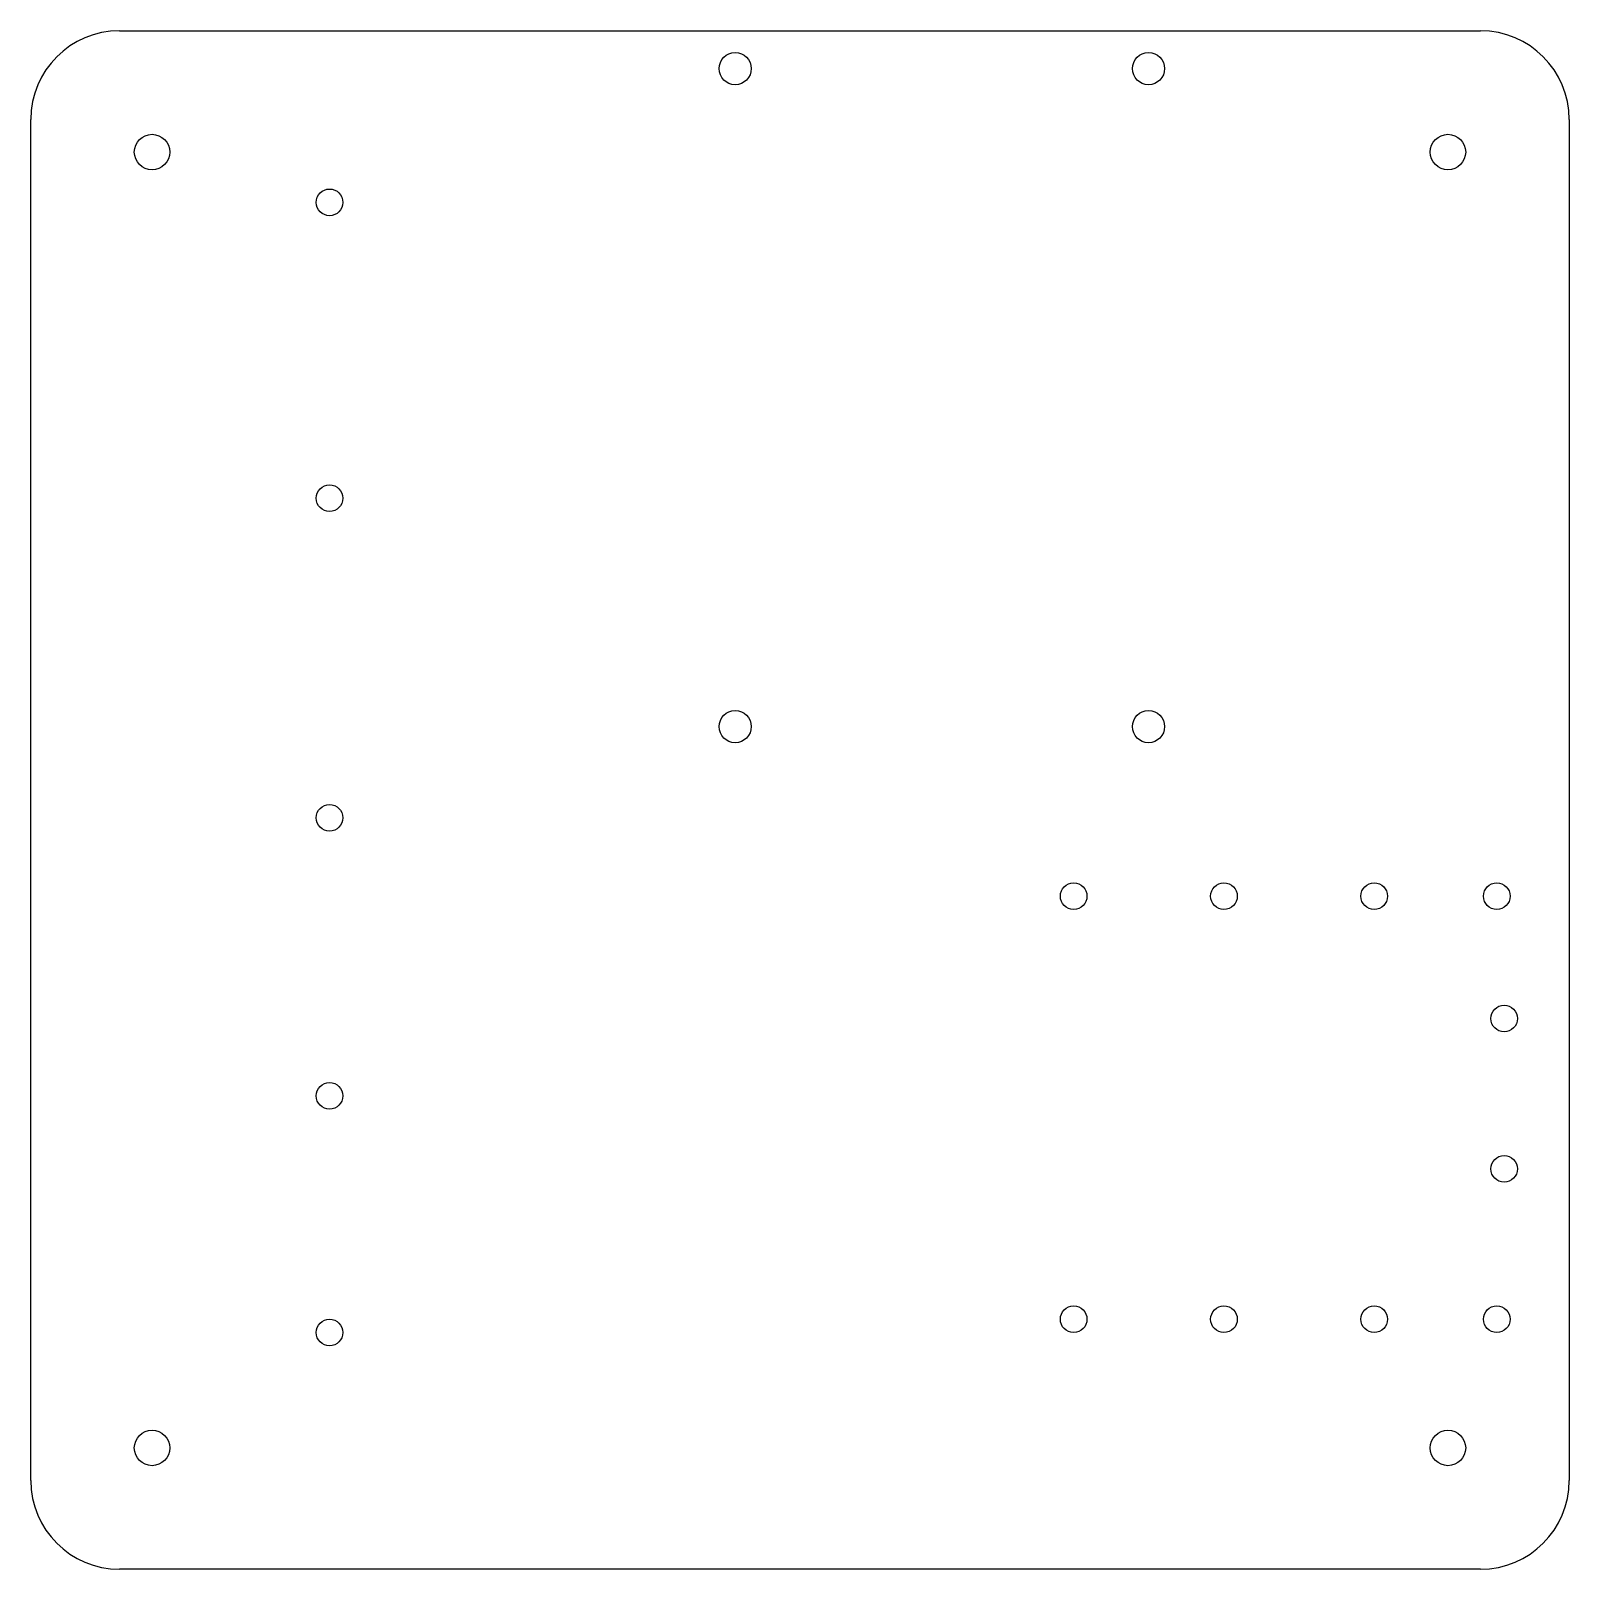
# Model space of a CAD drawing. Header units: millimetres. Extents: x -130 to 130, y -130 to 130.
import ezdxf

# ---------------------------------------------------------------- set-up
doc = ezdxf.new("R2010")
doc.units = ezdxf.units.MM
doc.layers.add('Fillet002', color=7, linetype='CONTINUOUS')

msp = doc.modelspace()

# ---------------------------------------------------------------- linework, layer by layer
at = {"layer": 'Fillet002'}
for p, q in [((-115, 130, -136), (115, 130, -136)), ((-115, 130, -136), (-115, 130, -129.5)), ((-115, 130, -129.5), (115, 130, -129.5)), ((-115, 130, -136), (115, 130, -136)), ((-115, 130, -136), (-115, 130, -129.5)), ((-115, 130, -129.5), (115, 130, -129.5)), ((115, 130, -136), (115, 130, -129.5)), ((115, 130, -136), (115, 130, -129.5)), ((-8.23, 123.6, -136), (-8.23, 123.6, -129.5)), ((-8.23, 123.6, -136), (-8.23, 123.6, -129.5)), ((61.62, 123.6, -136), (61.62, 123.6, -129.5)), ((61.62, 123.6, -136), (61.62, 123.6, -129.5)), ((-130, -115, -136), (-130, 115, -136)), ((-130, 115, -136), (-130, 115, -129.5)), ((-130, -115, -129.5), (-130, 115, -129.5)), ((-130, -115, -136), (-130, 115, -136)), ((-130, -115, -129.5), (-130, 115, -129.5)), ((-130, 115, -136), (-130, 115, -129.5)), ((130, 115, -136), (130, -115, -136)), ((130, 115, -136), (130, 115, -129.5)), ((130, 115, -129.5), (130, -115, -129.5)), ((130, 115, -136), (130, -115, -136)), ((130, 115, -136), (130, 115, -129.5)), ((130, 115, -129.5), (130, -115, -129.5)), ((-106.5, 109.5, -136), (-106.5, 109.5, -129.5)), ((-106.5, 109.5, -136), (-106.5, 109.5, -129.5)), ((112.5, 109.5, -136), (112.5, 109.5, -129.5)), ((112.5, 109.5, -136), (112.5, 109.5, -129.5)), ((-77.25, 101, -136), (-77.25, 101, -129.5)), ((-77.25, 101, -136), (-77.25, 101, -129.5)), ((-77.25, 51, -136), (-77.25, 51, -129.5)), ((-77.25, 51, -136), (-77.25, 51, -129.5)), ((-8.23, 12.4, -136), (-8.23, 12.4, -129.5)), ((-8.23, 12.4, -136), (-8.23, 12.4, -129.5)), ((61.62, 12.4, -136), (61.62, 12.4, -129.5)), ((61.62, 12.4, -136), (61.62, 12.4, -129.5)), ((-77.25, -3, -136), (-77.25, -3, -129.5)), ((-77.25, -3, -136), (-77.25, -3, -129.5)), ((48.5, -16.25, -136), (48.5, -16.25, -129.5)), ((48.5, -16.25, -136), (48.5, -16.25, -129.5)), ((73.9, -16.25, -136), (73.9, -16.25, -129.5)), ((73.9, -16.25, -136), (73.9, -16.25, -129.5)), ((99.3, -16.25, -136), (99.3, -16.25, -129.5)), ((99.3, -16.25, -136), (99.3, -16.25, -129.5)), ((120, -16.25, -136), (120, -16.25, -129.5)), ((120, -16.25, -136), (120, -16.25, -129.5)), ((121.25, -36.94, -136), (121.25, -36.94, -129.5)), ((121.25, -36.94, -136), (121.25, -36.94, -129.5)), ((-77.25, -50, -136), (-77.25, -50, -129.5)), ((-77.25, -50, -136), (-77.25, -50, -129.5)), ((121.25, -62.34, -136), (121.25, -62.34, -129.5)), ((121.25, -62.34, -136), (121.25, -62.34, -129.5)), ((48.5, -87.75, -136), (48.5, -87.75, -129.5)), ((48.5, -87.75, -136), (48.5, -87.75, -129.5)), ((73.9, -87.75, -136), (73.9, -87.75, -129.5)), ((73.9, -87.75, -136), (73.9, -87.75, -129.5)), ((99.3, -87.75, -136), (99.3, -87.75, -129.5)), ((99.3, -87.75, -136), (99.3, -87.75, -129.5)), ((120, -87.75, -136), (120, -87.75, -129.5)), ((120, -87.75, -136), (120, -87.75, -129.5)), ((-77.25, -90, -136), (-77.25, -90, -129.5)), ((-77.25, -90, -136), (-77.25, -90, -129.5)), ((-106.5, -109.5, -136), (-106.5, -109.5, -129.5)), ((-106.5, -109.5, -136), (-106.5, -109.5, -129.5)), ((112.5, -109.5, -136), (112.5, -109.5, -129.5)), ((112.5, -109.5, -136), (112.5, -109.5, -129.5)), ((-130, -115, -136), (-130, -115, -129.5)), ((-130, -115, -136), (-130, -115, -129.5)), ((130, -115, -136), (130, -115, -129.5)), ((130, -115, -136), (130, -115, -129.5)), ((115, -130, -136), (-115, -130, -136)), ((115, -130, -129.5), (-115, -130, -129.5)), ((-115, -130, -136), (-115, -130, -129.5)), ((115, -130, -136), (-115, -130, -136)), ((115, -130, -129.5), (-115, -130, -129.5)), ((-115, -130, -136), (-115, -130, -129.5)), ((115, -130, -136), (115, -130, -129.5)), ((115, -130, -136), (115, -130, -129.5))]:
    msp.add_line(p, q, dxfattribs=at)
for centre, radius in [((-10.95, 123.6), 2.72), ((-10.95, 123.6), 2.72), ((-10.95, 123.6), 2.72), ((-10.95, 123.6), 2.72), ((58.9, 123.6), 2.72), ((58.9, 123.6), 2.72), ((58.9, 123.6), 2.72), ((58.9, 123.6), 2.72), ((-109.5, 109.5), 3), ((-109.5, 109.5), 3), ((-109.5, 109.5), 3), ((-109.5, 109.5), 3), ((109.5, 109.5), 3), ((109.5, 109.5), 3), ((109.5, 109.5), 3), ((109.5, 109.5), 3), ((-79.5, 101), 2.25), ((-79.5, 101), 2.25), ((-79.5, 101), 2.25), ((-79.5, 101), 2.25), ((-79.5, 51), 2.25), ((-79.5, 51), 2.25), ((-79.5, 51), 2.25), ((-79.5, 51), 2.25), ((-10.95, 12.4), 2.72), ((-10.95, 12.4), 2.72), ((-10.95, 12.4), 2.72), ((-10.95, 12.4), 2.72), ((58.9, 12.4), 2.72), ((58.9, 12.4), 2.72), ((58.9, 12.4), 2.72), ((58.9, 12.4), 2.72), ((-79.5, -3), 2.25), ((-79.5, -3), 2.25), ((-79.5, -3), 2.25), ((-79.5, -3), 2.25), ((46.25, -16.25), 2.25), ((46.25, -16.25), 2.25), ((46.25, -16.25), 2.25), ((46.25, -16.25), 2.25), ((71.65, -16.25), 2.25), ((71.65, -16.25), 2.25), ((71.65, -16.25), 2.25), ((71.65, -16.25), 2.25), ((97.05, -16.25), 2.25), ((97.05, -16.25), 2.25), ((97.05, -16.25), 2.25), ((97.05, -16.25), 2.25), ((117.75, -16.25), 2.25), ((117.75, -16.25), 2.25), ((117.75, -16.25), 2.25), ((117.75, -16.25), 2.25), ((119, -36.94), 2.25), ((119, -36.94), 2.25), ((119, -36.94), 2.25), ((119, -36.94), 2.25), ((-79.5, -50), 2.25), ((-79.5, -50), 2.25), ((-79.5, -50), 2.25), ((-79.5, -50), 2.25), ((119, -62.34), 2.25), ((119, -62.34), 2.25), ((119, -62.34), 2.25), ((119, -62.34), 2.25), ((46.25, -87.75), 2.25), ((46.25, -87.75), 2.25), ((46.25, -87.75), 2.25), ((46.25, -87.75), 2.25), ((71.65, -87.75), 2.25), ((71.65, -87.75), 2.25), ((71.65, -87.75), 2.25), ((71.65, -87.75), 2.25), ((97.05, -87.75), 2.25), ((97.05, -87.75), 2.25), ((97.05, -87.75), 2.25), ((97.05, -87.75), 2.25), ((117.75, -87.75), 2.25), ((117.75, -87.75), 2.25), ((117.75, -87.75), 2.25), ((117.75, -87.75), 2.25), ((-79.5, -90), 2.25), ((-79.5, -90), 2.25), ((-79.5, -90), 2.25), ((-79.5, -90), 2.25), ((-109.5, -109.5), 3), ((-109.5, -109.5), 3), ((-109.5, -109.5), 3), ((-109.5, -109.5), 3), ((109.5, -109.5), 3), ((109.5, -109.5), 3), ((109.5, -109.5), 3), ((109.5, -109.5), 3)]:
    msp.add_circle(centre, radius, dxfattribs=at)
for centre, start, end in [((-115, 115, -136), 90, 180), ((-115, 115, -136), 90, 180), ((-115, 115, -129.5), 90, 180), ((-115, 115, -129.5), 90, 180), ((115, 115, -136), 0, 90), ((115, 115, -136), 0, 90), ((115, 115, -129.5), 0, 90), ((115, 115, -129.5), 0, 90), ((-115, -115, -136), 180, -90), ((-115, -115, -129.5), 180, -90), ((-115, -115, -136), 180, -90), ((-115, -115, -129.5), 180, -90), ((115, -115, -136), -90, 0), ((115, -115, -129.5), -90, 0), ((115, -115, -136), -90, 0), ((115, -115, -129.5), -90, 0)]:
    msp.add_arc(centre, 15, start, end, dxfattribs=at)

doc.saveas('drawing.dxf')
